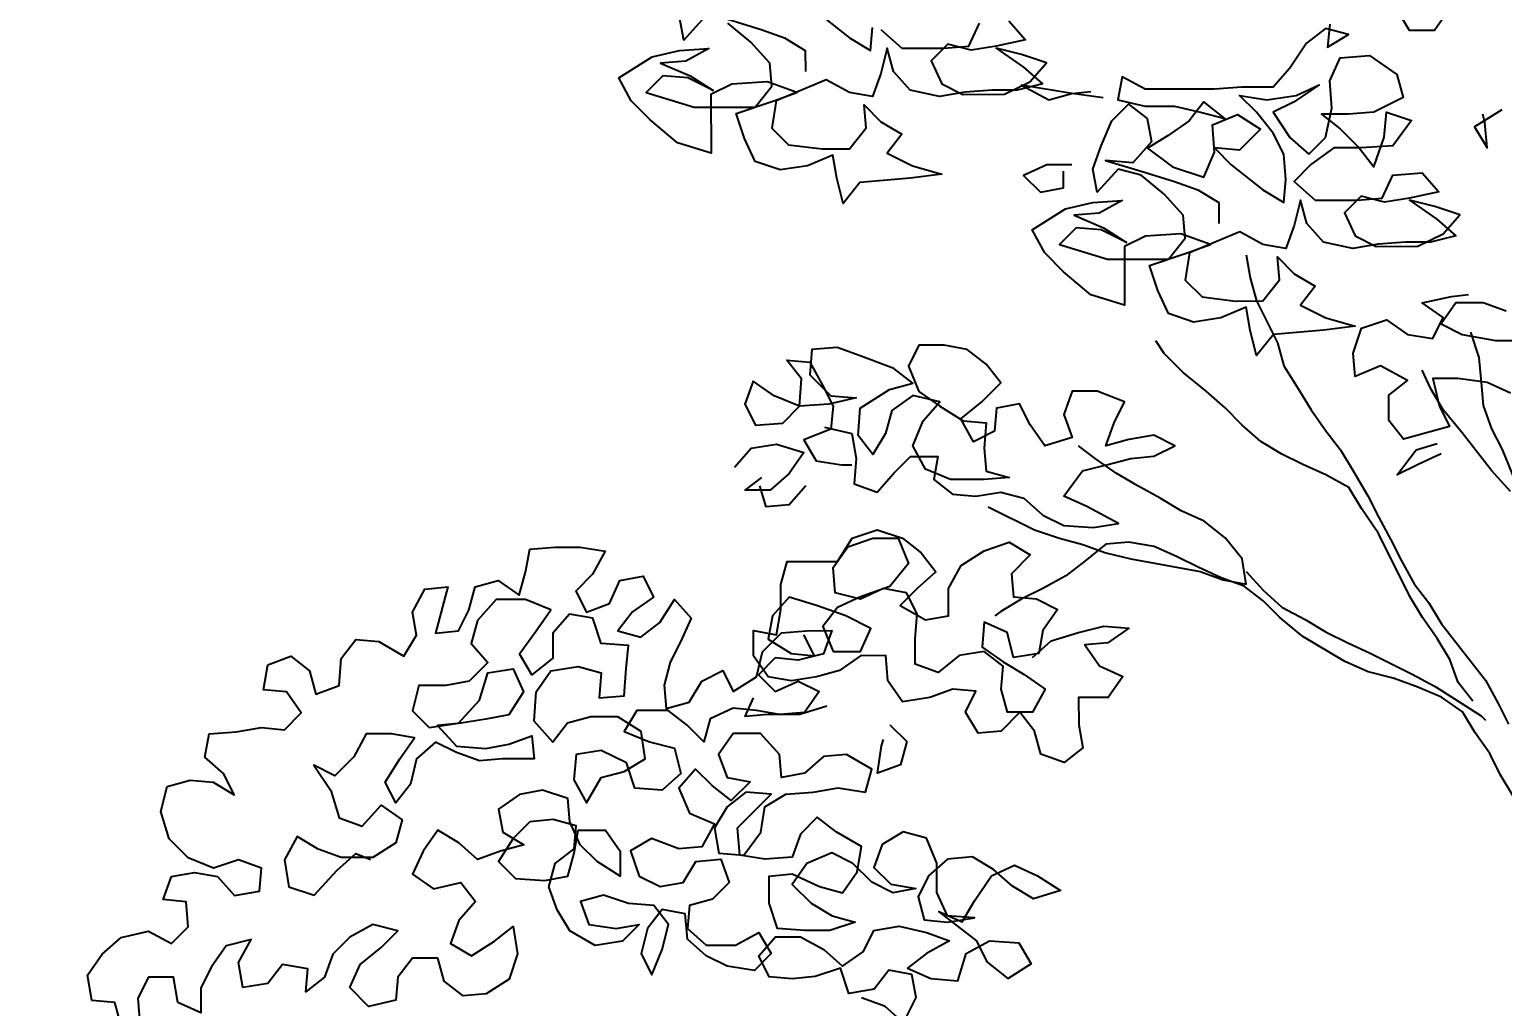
# Model space of a CAD drawing. Header units: millimetres. Extents: x 684983 to 685377, y 990360 to 990509.
# Drawn here: x 685068.109 to 685068.767, y 990428.684 to 990429.12 of the extents above; entities that cross this region are included whole.
import ezdxf

# ---------------------------------------------------------------- set-up
doc = ezdxf.new("R2010")
doc.units = ezdxf.units.MM
doc.layers.add('GRID LEVELS', color=7, linetype='Continuous', lineweight=13)
doc.layers.add('MAHAGONY', color=7, linetype='Continuous')
doc.styles.get("Standard").update_dxf_attribs({"font": 'RomanS'})

# ---------------------------------------------------------------- blocks, each defined once
blk = doc.blocks.new('TREE30')
at = {"color": 3, "flags": 128}
for points in [[(-0.51003, 2.71888), (-0.495, 2.70688), (-0.48499, 2.70088), (-0.484, 2.71189)], [(-0.48, 2.7109), (-0.46998, 2.7019), (-0.44996, 2.70192), (-0.43795, 2.70293), (-0.43296, 2.71394)], [(-0.41895, 2.71496), (-0.41093, 2.70596), (-0.42494, 2.70294), (-0.43695, 2.70093), (-0.44796, 2.70392), (-0.45596, 2.69591), (-0.45095, 2.6849), (-0.44093, 2.67991), (-0.42092, 2.67992), (-0.40891, 2.68594), (-0.40091, 2.69495), (-0.41293, 2.69895), (-0.42494, 2.70194), (-0.41192, 2.69294), (-0.40291, 2.68494), (-0.41491, 2.68193), (-0.42692, 2.68192), (-0.43993, 2.68091), (-0.45194, 2.67889), (-0.46596, 2.68188), (-0.47397, 2.69088), (-0.47698, 2.70189), (-0.47998, 2.68988), (-0.48397, 2.67887), (-0.49498, 2.68086), (-0.506, 2.68685), (-0.53001, 2.67682), (-0.532, 2.66381), (-0.52398, 2.65581), (-0.50797, 2.65382), (-0.49496, 2.65383), (-0.48696, 2.66385), (-0.48797, 2.67486), (-0.47996, 2.66686), (-0.46994, 2.66086), (-0.47694, 2.65185), (-0.46492, 2.64585), (-0.45091, 2.64186), (-0.46592, 2.63985), (-0.47893, 2.63884), (-0.48994, 2.63783), (-0.49793, 2.62781), (-0.50095, 2.63982), (-0.50296, 2.65082), (-0.51497, 2.64581), (-0.52797, 2.6438), (-0.53999, 2.64779), (-0.545, 2.65879), (-0.54902, 2.6708), (-0.53101, 2.67682), (-0.52, 2.68083), (-0.53402, 2.68583), (-0.55103, 2.68481), (-0.56104, 2.6798), (-0.56101, 2.65177), (-0.57703, 2.65676), (-0.59005, 2.66776), (-0.59907, 2.67676), (-0.60508, 2.68776), (-0.58908, 2.69779), (-0.57607, 2.7008), (-0.56206, 2.70181), (-0.57306, 2.6958), (-0.58507, 2.69479), (-0.57105, 2.68879), (-0.56004, 2.6818), (-0.57205, 2.68779), (-0.58406, 2.68878), (-0.59206, 2.68077), (-0.56904, 2.67378), (-0.54001, 2.67381), (-0.53201, 2.68383), (-0.53303, 2.69483), (-0.54204, 2.70483), (-0.55306, 2.71383)], [(-0.56407, 2.71682), (-0.57407, 2.70581), (-0.57608, 2.71681)], [(-0.55306, 2.71583), (-0.53704, 2.71084), (-0.52603, 2.70685), (-0.51602, 2.70085), (-0.51601, 2.69085)], [(-0.20873, 2.72047), (-0.21573, 2.71046), (-0.22774, 2.71045), (-0.23375, 2.72045)], [(-0.26577, 2.71341), (-0.26676, 2.7024), (-0.25676, 2.70842), (-0.26777, 2.71141), (-0.27677, 2.7044), (-0.28477, 2.69238), (-0.29277, 2.68336), (-0.30778, 2.68335), (-0.32079, 2.68234), (-0.35382, 2.68231), (-0.36483, 2.6883), (-0.36683, 2.67729), (-0.35381, 2.6743), (-0.3398, 2.67431), (-0.32679, 2.67132), (-0.31577, 2.66833), (-0.32579, 2.67633), (-0.33279, 2.66731), (-0.34279, 2.6603), (-0.35279, 2.65428), (-0.34077, 2.64529), (-0.32576, 2.6403), (-0.32076, 2.65231), (-0.32178, 2.66532), (-0.30977, 2.67034), (-0.29876, 2.66334), (-0.30875, 2.65332), (-0.32077, 2.65431), (-0.31275, 2.64631), (-0.29773, 2.63432), (-0.28771, 2.62832), (-0.28672, 2.63933), (-0.28773, 2.65134), (-0.29275, 2.66135), (-0.30076, 2.67135), (-0.30878, 2.67935), (-0.29577, 2.67736), (-0.28176, 2.67937), (-0.27075, 2.68439), (-0.28275, 2.67637), (-0.29276, 2.67135), (-0.28474, 2.65935), (-0.27572, 2.65135), (-0.26773, 2.65937), (-0.26474, 2.67338), (-0.26575, 2.68639), (-0.26075, 2.69741), (-0.24674, 2.69842), (-0.23372, 2.68942), (-0.23071, 2.67842), (-0.24472, 2.6714), (-0.25673, 2.67039), (-0.26974, 2.67037), (-0.26072, 2.66338), (-0.25171, 2.65438), (-0.24469, 2.64538), (-0.2397, 2.65939), (-0.23871, 2.6714), (-0.2267, 2.66741), (-0.23569, 2.65539), (-0.25071, 2.65438), (-0.26372, 2.65437), (-0.27472, 2.64635), (-0.28272, 2.63834), (-0.2727, 2.62934), (-0.25268, 2.62936), (-0.24068, 2.63037), (-0.23568, 2.64138), (-0.22167, 2.64239), (-0.21366, 2.63339), (-0.22766, 2.63038), (-0.23967, 2.62837), (-0.25069, 2.63136), (-0.25868, 2.62334), (-0.25367, 2.61234), (-0.24366, 2.60734), (-0.22364, 2.60736), (-0.21164, 2.61338), (-0.20364, 2.62239), (-0.21565, 2.62639), (-0.22766, 2.62938), (-0.21464, 2.62038), (-0.20563, 2.61238), (-0.21764, 2.60937), (-0.22965, 2.60936), (-0.24266, 2.60835), (-0.25467, 2.60633), (-0.26868, 2.60932), (-0.2767, 2.61832), (-0.27971, 2.62933), (-0.2827, 2.61732), (-0.28669, 2.6063), (-0.2977, 2.6083), (-0.30872, 2.61429), (-0.33273, 2.60426), (-0.33472, 2.59125), (-0.32671, 2.58325), (-0.31069, 2.58126), (-0.29768, 2.58127), (-0.28968, 2.59129), (-0.29069, 2.6023), (-0.28268, 2.5943), (-0.27266, 2.5883), (-0.27966, 2.57929), (-0.26765, 2.57329), (-0.25363, 2.5693), (-0.26864, 2.56729), (-0.28165, 2.56628), (-0.29266, 2.56526), (-0.30066, 2.55525), (-0.30367, 2.56726), (-0.30568, 2.57826), (-0.31769, 2.57325), (-0.3307, 2.57123), (-0.34271, 2.57523), (-0.34773, 2.58623), (-0.35174, 2.59824), (-0.33373, 2.60426), (-0.32272, 2.60827), (-0.33674, 2.61326), (-0.35375, 2.61225), (-0.36376, 2.60723), (-0.36373, 2.57921), (-0.37975, 2.5842), (-0.39277, 2.5952), (-0.40179, 2.6042), (-0.4078, 2.6152), (-0.3918, 2.62522), (-0.37879, 2.62824), (-0.36478, 2.62925), (-0.37578, 2.62324), (-0.38779, 2.62223), (-0.37378, 2.61623), (-0.36276, 2.60924), (-0.37478, 2.61523), (-0.38679, 2.61622), (-0.39479, 2.60821), (-0.37176, 2.60122), (-0.34274, 2.60125), (-0.33474, 2.61126), (-0.33575, 2.62227), (-0.34477, 2.63227), (-0.35578, 2.64127), (-0.3668, 2.64426), (-0.37679, 2.63325), (-0.37881, 2.64425), (-0.37481, 2.65527), (-0.36982, 2.66728), (-0.36182, 2.67529), (-0.35281, 2.6683), (-0.35079, 2.65729), (-0.35979, 2.64727), (-0.3728, 2.64826), (-0.35579, 2.64327), (-0.33977, 2.63828), (-0.32875, 2.63429), (-0.31874, 2.62829), (-0.31873, 2.61829)], [(-0.38882, 2.64625), (-0.40083, 2.64623), (-0.41183, 2.64122), (-0.40382, 2.63322), (-0.39281, 2.63523), (-0.39282, 2.64324)], [(-0.18158, 2.57638), (-0.19259, 2.58037), (-0.2056, 2.58036), (-0.2126, 2.57034), (-0.20258, 2.56535), (-0.18657, 2.56236), (-0.17456, 2.56237)], [(-0.17954, 2.53734), (-0.19055, 2.54234), (-0.20457, 2.54433), (-0.21658, 2.54432), (-0.21356, 2.53131), (-0.20855, 2.5213), (-0.23056, 2.51528), (-0.23758, 2.52428), (-0.23759, 2.53629), (-0.22859, 2.5433), (-0.2416, 2.5503), (-0.25361, 2.54528), (-0.25462, 2.55629), (-0.25063, 2.56831), (-0.23862, 2.57232), (-0.22861, 2.56532), (-0.21659, 2.56333), (-0.2116, 2.57335), (-0.22161, 2.58034), (-0.2076, 2.58336), (-0.1996, 2.58437)], [(-0.54982, 2.50198), (-0.54182, 2.51099), (-0.52981, 2.513), (-0.5168, 2.50901), (-0.5238, 2.499), (-0.5328, 2.49098), (-0.54481, 2.49097), (-0.5368, 2.49698)], [(-0.51578, 2.493), (-0.52378, 2.48398), (-0.53479, 2.48297), (-0.5378, 2.49298)], [(-0.40762, 2.41103), (-0.39862, 2.41904), (-0.38561, 2.42306), (-0.3736, 2.42607), (-0.36159, 2.42508), (-0.37159, 2.41807), (-0.3826, 2.41706), (-0.37559, 2.40705), (-0.36457, 2.40206), (-0.37157, 2.39205), (-0.38558, 2.39203), (-0.38557, 2.37902), (-0.38356, 2.36801), (-0.39256, 2.361), (-0.40357, 2.36499), (-0.40658, 2.376), (-0.4136, 2.385), (-0.4226, 2.37599), (-0.43361, 2.37497), (-0.43962, 2.38498), (-0.43462, 2.39499), (-0.44564, 2.39598), (-0.45664, 2.39197), (-0.46965, 2.38995), (-0.47667, 2.39996), (-0.47768, 2.41197), (-0.48969, 2.41195), (-0.49969, 2.40494), (-0.5107, 2.40193), (-0.5227, 2.39991), (-0.53372, 2.40191), (-0.54073, 2.41191), (-0.54074, 2.42392), (-0.52973, 2.42193), (-0.52774, 2.43394), (-0.52775, 2.44595), (-0.52476, 2.45696), (-0.50074, 2.45698), (-0.49374, 2.468), (-0.48174, 2.47201), (-0.46972, 2.46802), (-0.46071, 2.46102), (-0.45369, 2.45202), (-0.46269, 2.44401), (-0.47069, 2.43599), (-0.45868, 2.429), (-0.44767, 2.43101), (-0.44768, 2.44402), (-0.44169, 2.45503), (-0.43068, 2.46205), (-0.41868, 2.46607), (-0.40866, 2.46007), (-0.41766, 2.45105), (-0.41665, 2.44004), (-0.40564, 2.43905), (-0.39563, 2.43406), (-0.40262, 2.42404), (-0.40462, 2.41303), (-0.41662, 2.41102), (-0.41964, 2.42303), (-0.43065, 2.42802), (-0.43164, 2.41601), (-0.42163, 2.40901), (-0.41161, 2.40302), (-0.4016, 2.39602), (-0.40759, 2.38501), (-0.4196, 2.385), (-0.42262, 2.396), (-0.42162, 2.40701), (-0.43064, 2.41401), (-0.44265, 2.412), (-0.45265, 2.40398), (-0.46366, 2.40797), (-0.46367, 2.41998), (-0.46268, 2.432), (-0.4677, 2.442), (-0.47871, 2.44399), (-0.48971, 2.43898), (-0.50172, 2.44197), (-0.50274, 2.45398), (-0.49574, 2.46399), (-0.48373, 2.46801), (-0.47172, 2.46802), (-0.46671, 2.45601), (-0.47571, 2.44499), (-0.48971, 2.43998), (-0.50072, 2.43496), (-0.50772, 2.42595), (-0.5027, 2.41394), (-0.48969, 2.41396), (-0.48469, 2.42497), (-0.49671, 2.43096), (-0.51073, 2.43596), (-0.52374, 2.43995), (-0.53174, 2.43093), (-0.53373, 2.41992), (-0.52272, 2.41292), (-0.51171, 2.41193), (-0.51672, 2.42194)], [(-0.48922, 2.24877), (-0.47821, 2.24477), (-0.46919, 2.23677), (-0.4632, 2.24879), (-0.46521, 2.2598), (-0.47622, 2.26179), (-0.48322, 2.25278), (-0.49523, 2.25076), (-0.49924, 2.26277), (-0.51125, 2.25875), (-0.52226, 2.25774), (-0.53327, 2.25873), (-0.53828, 2.26874), (-0.53028, 2.27775), (-0.51827, 2.27776), (-0.50726, 2.27177), (-0.49824, 2.26377), (-0.48824, 2.27079), (-0.48325, 2.2808), (-0.47124, 2.28281), (-0.45822, 2.27982), (-0.44721, 2.27583), (-0.45821, 2.26981), (-0.46722, 2.2628), (-0.4562, 2.2578), (-0.44319, 2.25682), (-0.4392, 2.26983), (-0.42819, 2.27585), (-0.41418, 2.27486), (-0.40817, 2.26485), (-0.41917, 2.25784), (-0.42919, 2.26584), (-0.4342, 2.27584), (-0.45223, 2.28984), (-0.44121, 2.28484), (-0.43522, 2.29486), (-0.42722, 2.30687), (-0.41622, 2.31189), (-0.4052, 2.30689), (-0.39419, 2.2999), (-0.4072, 2.29588), (-0.41721, 2.30188), (-0.42622, 2.30988), (-0.43624, 2.31587), (-0.44825, 2.31486), (-0.45725, 2.30685), (-0.46224, 2.29683), (-0.45923, 2.28583), (-0.44822, 2.28483), (-0.43521, 2.28685), (-0.44822, 2.28784), (-0.45324, 2.29884), (-0.45325, 2.31285), (-0.45826, 2.32486), (-0.46928, 2.32785), (-0.47928, 2.32184), (-0.48327, 2.31082), (-0.47526, 2.30283), (-0.46325, 2.30083), (-0.47425, 2.29882), (-0.48427, 2.30382), (-0.49328, 2.31282), (-0.5033, 2.31781), (-0.5153, 2.3128), (-0.5223, 2.30278), (-0.51328, 2.29378), (-0.50327, 2.28779), (-0.49226, 2.28479), (-0.50426, 2.28078), (-0.51627, 2.28077), (-0.52929, 2.28176), (-0.5333, 2.29376), (-0.53331, 2.30678), (-0.5223, 2.30779), (-0.50929, 2.30179), (-0.49828, 2.2988), (-0.49128, 2.30882), (-0.48929, 2.32083), (-0.5013, 2.32782), (-0.51032, 2.33482), (-0.51832, 2.32681), (-0.52231, 2.31579), (-0.53532, 2.31478), (-0.54733, 2.31677), (-0.54835, 2.32978), (-0.53235, 2.34581), (-0.54436, 2.3468), (-0.55336, 2.33979), (-0.55936, 2.32977), (-0.55734, 2.31776), (-0.54533, 2.31677), (-0.53733, 2.32779), (-0.53534, 2.3398), (-0.52534, 2.34582), (-0.51233, 2.34683), (-0.50032, 2.34884), (-0.48731, 2.34685), (-0.48432, 2.35786), (-0.49633, 2.36486), (-0.50734, 2.36385), (-0.51634, 2.35583), (-0.52735, 2.35382), (-0.52836, 2.36483), (-0.53738, 2.37483), (-0.55039, 2.37482), (-0.55739, 2.3648), (-0.55337, 2.3538), (-0.54236, 2.35181), (-0.55136, 2.34279), (-0.56037, 2.34979), (-0.56839, 2.35779), (-0.57639, 2.34877), (-0.57137, 2.33677), (-0.55936, 2.33177), (-0.56535, 2.32076), (-0.57636, 2.31975), (-0.58938, 2.32474), (-0.59938, 2.31873), (-0.59536, 2.30672), (-0.58535, 2.30172), (-0.57434, 2.30374), (-0.56835, 2.31375), (-0.55634, 2.31476), (-0.55233, 2.30376), (-0.56032, 2.29574), (-0.57133, 2.29273), (-0.57232, 2.28172), (-0.56331, 2.27372), (-0.5493, 2.27373), (-0.53829, 2.27975), (-0.53228, 2.26975), (-0.54028, 2.26173), (-0.55329, 2.26372), (-0.5633, 2.26872), (-0.57232, 2.27671), (-0.57333, 2.28872), (-0.58434, 2.29072), (-0.59134, 2.2817), (-0.59433, 2.26969), (-0.58932, 2.25968), (-0.58432, 2.2717), (-0.58133, 2.28371), (-0.58835, 2.29271), (-0.60036, 2.2937), (-0.61237, 2.2977), (-0.62338, 2.29468), (-0.61936, 2.28368), (-0.60635, 2.28169), (-0.59534, 2.2837), (-0.60334, 2.27569), (-0.61635, 2.27367), (-0.62837, 2.28067), (-0.63438, 2.29067), (-0.6384, 2.30168), (-0.6354, 2.31269), (-0.6264, 2.3197), (-0.62541, 2.33071), (-0.63642, 2.3337), (-0.64743, 2.33269), (-0.65543, 2.32468), (-0.66243, 2.31366), (-0.65441, 2.30566), (-0.6404, 2.30468), (-0.62939, 2.30669), (-0.6264, 2.3177), (-0.62441, 2.32871), (-0.6114, 2.32872), (-0.60438, 2.31872), (-0.60437, 2.30671), (-0.61539, 2.31371), (-0.6234, 2.32171), (-0.62842, 2.33271), (-0.62943, 2.34372), (-0.64144, 2.34771), (-0.65245, 2.3457), (-0.66245, 2.33868), (-0.66044, 2.32768), (-0.65042, 2.32168), (-0.66143, 2.31867), (-0.67244, 2.31465), (-0.68145, 2.32265), (-0.69147, 2.32865), (-0.69846, 2.31863), (-0.70346, 2.30762), (-0.69344, 2.30062), (-0.68043, 2.30364), (-0.67342, 2.29464), (-0.68142, 2.28562), (-0.68541, 2.27461), (-0.6754, 2.26861), (-0.66439, 2.27563), (-0.65539, 2.28264), (-0.65338, 2.26963), (-0.65737, 2.25762), (-0.66838, 2.2506), (-0.67938, 2.24959), (-0.6884, 2.25659), (-0.69141, 2.2676), (-0.70342, 2.26759), (-0.71042, 2.25857), (-0.71141, 2.24756), (-0.72442, 2.24455), (-0.73343, 2.25355), (-0.72844, 2.26456), (-0.71844, 2.27258), (-0.71044, 2.28059), (-0.72245, 2.28358), (-0.73346, 2.27757), (-0.74145, 2.26955), (-0.74545, 2.25854), (-0.75445, 2.25153), (-0.75346, 2.26254), (-0.76547, 2.26453), (-0.77247, 2.25551), (-0.78448, 2.2535), (-0.78649, 2.26551), (-0.78049, 2.27652), (-0.7925, 2.27351), (-0.7995, 2.2635), (-0.80449, 2.25348), (-0.80448, 2.24147), (-0.8155, 2.24647), (-0.81751, 2.25847), (-0.82952, 2.25846), (-0.83451, 2.24845), (-0.8335, 2.23444)], [(-0.84251, 2.23543), (-0.84552, 2.24644), (-0.85653, 2.24743), (-0.85854, 2.25944), (-0.85155, 2.26945), (-0.84255, 2.27747), (-0.82954, 2.28048), (-0.81852, 2.27449), (-0.81052, 2.2825), (-0.81154, 2.29451), (-0.82255, 2.2955), (-0.81855, 2.30651), (-0.80755, 2.30853), (-0.79654, 2.30653), (-0.78852, 2.29753), (-0.77651, 2.29955), (-0.77552, 2.31056), (-0.78653, 2.31455), (-0.79854, 2.31054), (-0.81056, 2.31553), (-0.81957, 2.32453), (-0.82359, 2.33754), (-0.82059, 2.34955), (-0.80959, 2.35256), (-0.79858, 2.35157), (-0.78856, 2.34557), (-0.79358, 2.35558), (-0.80259, 2.36358), (-0.8006, 2.37459), (-0.78759, 2.3756), (-0.77558, 2.37761), (-0.76457, 2.37662), (-0.75657, 2.38464), (-0.76359, 2.39464), (-0.7746, 2.39563), (-0.77261, 2.40764), (-0.7616, 2.41166), (-0.75259, 2.40466), (-0.74957, 2.39365), (-0.73857, 2.39766), (-0.73758, 2.41068), (-0.73058, 2.41969), (-0.71957, 2.4187), (-0.70756, 2.41171), (-0.70156, 2.42172), (-0.70357, 2.43273), (-0.69758, 2.44374), (-0.68657, 2.44475), (-0.69255, 2.42273), (-0.68154, 2.42374), (-0.67655, 2.43375), (-0.67356, 2.44476), (-0.66255, 2.44778), (-0.65254, 2.44078), (-0.64954, 2.45179), (-0.64755, 2.4628), (-0.63554, 2.46382), (-0.62353, 2.46383), (-0.61152, 2.46184), (-0.61752, 2.45082), (-0.62551, 2.44281), (-0.6205, 2.4328), (-0.6095, 2.43682), (-0.6045, 2.44783), (-0.59349, 2.44984), (-0.58848, 2.43984), (-0.59848, 2.43282), (-0.60548, 2.42381), (-0.59447, 2.42082), (-0.58547, 2.42783), (-0.57847, 2.43885), (-0.57046, 2.42985), (-0.57545, 2.41883), (-0.58045, 2.40882), (-0.58344, 2.39781), (-0.58243, 2.3868), (-0.57142, 2.38981), (-0.56542, 2.39983), (-0.55542, 2.40484), (-0.55041, 2.39483), (-0.5394, 2.40185), (-0.53641, 2.41386), (-0.52741, 2.42288), (-0.5154, 2.42389), (-0.50339, 2.4239), (-0.50739, 2.41289), (-0.51939, 2.40988), (-0.5304, 2.41087), (-0.5384, 2.40285), (-0.53039, 2.39485), (-0.51939, 2.39987), (-0.50937, 2.39487), (-0.51637, 2.38486), (-0.52838, 2.38385), (-0.53939, 2.38584), (-0.5504, 2.38683), (-0.5614, 2.38181), (-0.5644, 2.3708), (-0.57241, 2.3788), (-0.58143, 2.3858), (-0.59644, 2.38578), (-0.60243, 2.37577), (-0.59042, 2.37078), (-0.57841, 2.36779), (-0.57539, 2.35578), (-0.58439, 2.34776), (-0.5974, 2.34875), (-0.60142, 2.36076), (-0.61343, 2.36675), (-0.62544, 2.36474), (-0.62643, 2.35273), (-0.62042, 2.34173), (-0.61342, 2.35374), (-0.60242, 2.35675), (-0.59241, 2.36277), (-0.59443, 2.37578), (-0.60544, 2.38277), (-0.61845, 2.38276), (-0.62946, 2.37975), (-0.63646, 2.37074), (-0.64547, 2.38074), (-0.64449, 2.39475), (-0.63749, 2.40476), (-0.62448, 2.40678), (-0.61347, 2.40378), (-0.61446, 2.39177), (-0.60245, 2.39279), (-0.60146, 2.4058), (-0.60047, 2.41681), (-0.61348, 2.4178), (-0.6175, 2.4298), (-0.62851, 2.43179), (-0.63651, 2.42278), (-0.63649, 2.41077), (-0.6465, 2.40275), (-0.65251, 2.41276), (-0.64451, 2.42377), (-0.63752, 2.43379), (-0.64953, 2.43878), (-0.66354, 2.43877), (-0.67254, 2.42875), (-0.67553, 2.41774), (-0.66752, 2.40874), (-0.67652, 2.39972), (-0.68753, 2.39771), (-0.70054, 2.3977), (-0.70353, 2.38569), (-0.69551, 2.37769), (-0.6815, 2.3797), (-0.67151, 2.39072), (-0.66751, 2.40373), (-0.65551, 2.40575), (-0.65049, 2.39474), (-0.65749, 2.38373), (-0.6685, 2.38172), (-0.6805, 2.3797), (-0.69151, 2.37869), (-0.6825, 2.36869), (-0.66848, 2.3677), (-0.65747, 2.36972), (-0.64647, 2.37373), (-0.64546, 2.36272), (-0.66047, 2.36271), (-0.67148, 2.3617), (-0.68249, 2.36569), (-0.69251, 2.37068), (-0.70151, 2.36267), (-0.7045, 2.35066), (-0.7115, 2.34164), (-0.71651, 2.35165), (-0.70951, 2.36266), (-0.70252, 2.37268), (-0.71353, 2.37467), (-0.72554, 2.37466), (-0.73153, 2.36364), (-0.74053, 2.35463), (-0.75054, 2.35962), (-0.74253, 2.34762), (-0.73851, 2.33461), (-0.7275, 2.33062), (-0.7185, 2.34063), (-0.70849, 2.33364), (-0.71148, 2.32263), (-0.72248, 2.31561), (-0.73749, 2.3156), (-0.74851, 2.31959), (-0.75852, 2.32559), (-0.76452, 2.31457), (-0.7625, 2.30156), (-0.75049, 2.29757), (-0.73949, 2.30959), (-0.73049, 2.3176), (-0.72348, 2.31461)], [(-0.50568, 2.38792), (-0.51869, 2.3839), (-0.5337, 2.38389), (-0.54471, 2.38288), (-0.54071, 2.39189)], [(-0.47564, 2.37894), (-0.46763, 2.37094), (-0.47062, 2.35993), (-0.48163, 2.35591), (-0.47964, 2.36893), (-0.47864, 2.37193)]]:
    blk.add_lwpolyline(points, dxfattribs=at)
at = {"flags": 128}
for points in [[(-0.37383, 2.67829), (-0.38885, 2.68027), (-0.41287, 2.68426), (-0.39985, 2.67726), (-0.38885, 2.68027), (-0.37984, 2.68128)], [(-0.18367, 2.67246), (-0.19667, 2.66444), (-0.19066, 2.65443), (-0.19167, 2.66644), (-0.19267, 2.67045)], [(-0.21254, 2.50829), (-0.22354, 2.50328), (-0.23355, 2.49826), (-0.22455, 2.51028), (-0.21455, 2.51329)]]:
    blk.add_lwpolyline(points, dxfattribs=at)
at = {"color": 15, "flags": 128}
for points in [[(-0.30571, 2.60328), (-0.30369, 2.59228), (-0.30068, 2.58127), (-0.29065, 2.56126), (-0.28764, 2.55026), (-0.28063, 2.53925), (-0.27461, 2.52925), (-0.2676, 2.51925), (-0.26058, 2.51025), (-0.25457, 2.50024), (-0.24755, 2.48824), (-0.24254, 2.47824), (-0.23652, 2.46723), (-0.23151, 2.45723), (-0.22549, 2.44622), (-0.21848, 2.43722), (-0.21247, 2.42722), (-0.19142, 2.40022), (-0.18541, 2.38921), (-0.18039, 2.37921)], [(-0.1795, 2.4903), (-0.18851, 2.5003), (-0.20254, 2.51831), (-0.21156, 2.52931), (-0.21757, 2.53931), (-0.22158, 2.54832)], [(-0.19858, 2.56635), (-0.19457, 2.55434), (-0.19356, 2.54234), (-0.19254, 2.53133), (-0.18853, 2.52032), (-0.18352, 2.51032), (-0.1785, 2.49831), (-0.17248, 2.4763), (-0.17047, 2.46529), (-0.16845, 2.45328), (-0.16544, 2.44128), (-0.16142, 2.42827), (-0.16042, 2.42326)], [(-0.19742, 2.3902), (-0.20443, 2.3992), (-0.20845, 2.41021), (-0.21446, 2.42021), (-0.22148, 2.43021), (-0.22749, 2.44022), (-0.24253, 2.47023), (-0.25055, 2.48223), (-0.25656, 2.49224), (-0.26758, 2.49823), (-0.27859, 2.50322), (-0.2886, 2.50822), (-0.29862, 2.51422), (-0.30763, 2.52221), (-0.31565, 2.53021), (-0.32466, 2.53821), (-0.33568, 2.54721), (-0.3447, 2.55621), (-0.3487, 2.56221)], [(-0.4287, 2.48307), (-0.40667, 2.47208), (-0.39466, 2.46809), (-0.38365, 2.4651), (-0.37263, 2.4611), (-0.36062, 2.45811), (-0.32759, 2.45214), (-0.31657, 2.44814), (-0.30556, 2.44615), (-0.30757, 2.45816), (-0.31559, 2.46816), (-0.32561, 2.47616), (-0.33662, 2.48115), (-0.34663, 2.48715), (-0.35765, 2.49314), (-0.36766, 2.49914), (-0.37768, 2.50614), (-0.38569, 2.51213)], [(-0.17836, 2.34518), (-0.18438, 2.35519), (-0.18939, 2.36519), (-0.1964, 2.37519), (-0.20242, 2.38519), (-0.21243, 2.39219), (-0.22445, 2.39718), (-0.23546, 2.40118), (-0.24747, 2.40417), (-0.25849, 2.40916), (-0.27852, 2.42116), (-0.28953, 2.43015), (-0.29755, 2.43815), (-0.30656, 2.44515), (-0.31758, 2.44914), (-0.32859, 2.45414), (-0.3386, 2.45913), (-0.34962, 2.46413), (-0.36163, 2.46612), (-0.37264, 2.46511), (-0.38264, 2.45709), (-0.39164, 2.45008), (-0.40264, 2.44406), (-0.41265, 2.43905), (-0.42265, 2.43303), (-0.42565, 2.43103)], [(-0.30557, 2.45216), (-0.29755, 2.44316), (-0.28854, 2.43516), (-0.27752, 2.42916), (-0.26751, 2.42317), (-0.2575, 2.41817), (-0.24648, 2.41318), (-0.22646, 2.40319), (-0.21544, 2.39719), (-0.19341, 2.3832), (-0.19141, 2.3812)]]:
    blk.add_lwpolyline(points, dxfattribs=at)
at = {"color": 105, "flags": 128}
blk.add_lwpolyline([(-0.5068, 2.52103), (-0.49379, 2.51804), (-0.49177, 2.50603), (-0.49276, 2.49402), (-0.48175, 2.49003), (-0.47375, 2.49904), (-0.46575, 2.50706), (-0.45274, 2.50707), (-0.45473, 2.49606), (-0.44572, 2.48906), (-0.43471, 2.48807), (-0.4227, 2.49008), (-0.41169, 2.48709), (-0.40267, 2.47909), (-0.39266, 2.4741), (-0.37865, 2.47311), (-0.36664, 2.47512), (-0.38166, 2.48311), (-0.39267, 2.48811), (-0.38368, 2.50013), (-0.37167, 2.50314), (-0.36066, 2.50615), (-0.34966, 2.50716), (-0.33965, 2.51218), (-0.34966, 2.51717), (-0.36167, 2.51516), (-0.37268, 2.51215), (-0.36869, 2.52316), (-0.36369, 2.53317), (-0.37671, 2.53816), (-0.38872, 2.53815), (-0.39271, 2.52714), (-0.3887, 2.51613), (-0.4017, 2.51212), (-0.40872, 2.52212), (-0.41373, 2.53213), (-0.42474, 2.53011), (-0.42573, 2.5191), (-0.43573, 2.51409), (-0.44175, 2.52509), (-0.43175, 2.53311), (-0.42275, 2.54213), (-0.42976, 2.55113), (-0.43878, 2.55812), (-0.44979, 2.56012), (-0.4618, 2.56011), (-0.46679, 2.55009), (-0.46178, 2.53809), (-0.45176, 2.53109), (-0.44075, 2.52409), (-0.42974, 2.5231), (-0.43073, 2.51109), (-0.42972, 2.50008), (-0.4187, 2.49709), (-0.43071, 2.49608), (-0.44673, 2.49606), (-0.45874, 2.50106), (-0.46476, 2.51206), (-0.45976, 2.52408), (-0.45177, 2.53309), (-0.46478, 2.53608), (-0.47478, 2.52907), (-0.47777, 2.51806), (-0.48377, 2.50804), (-0.49078, 2.51704), (-0.4898, 2.53005), (-0.47579, 2.53907), (-0.46478, 2.54209), (-0.4738, 2.54909), (-0.48982, 2.55508), (-0.50083, 2.55907), (-0.51284, 2.55806), (-0.51383, 2.54605), (-0.50381, 2.53605), (-0.4918, 2.53506), (-0.50481, 2.53204), (-0.51882, 2.53103), (-0.53084, 2.53602), (-0.54085, 2.54302), (-0.54484, 2.53201), (-0.53983, 2.522), (-0.52682, 2.52301), (-0.51882, 2.53103), (-0.51783, 2.54404), (-0.52485, 2.55304), (-0.51384, 2.55205), (-0.50782, 2.54105), (-0.50281, 2.53104), (-0.5038, 2.52003), (-0.5168, 2.51502), (-0.51079, 2.50501), (-0.49878, 2.50302), (-0.49377, 2.50303)], dxfattribs=at)

msp = doc.modelspace()

# ---------------------------------------------------------------- block references
at = {"layer": 'MAHAGONY', "color": 7, "xscale": 0.9355958136093464, "yscale": 0.9355958136093464, "zscale": 0.9355958136093464}
msp.add_blockref('TREE30', (685068.938, 990426.584, 97.58), dxfattribs=at)

# ---------------------------------------------------------------- texts
at = {"layer": 'GRID LEVELS', "width": 0.5}
msp.add_text('97.61', height=0.8, rotation=45, dxfattribs=at).set_placement((685067.62998, 990427.15777, 97.6095))

doc.saveas('drawing.dxf')
